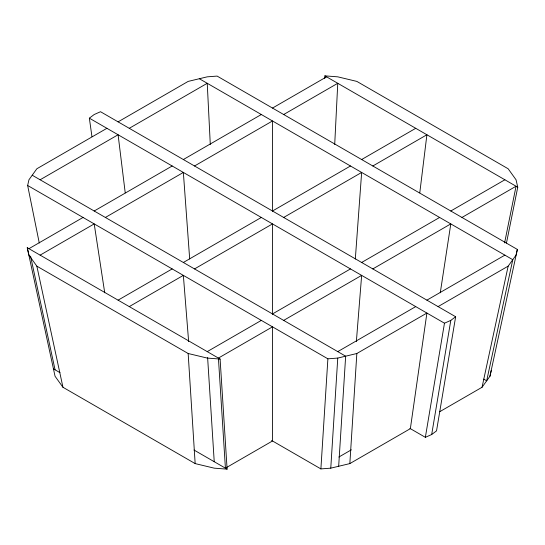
<?xml version="1.0" encoding="UTF-8"?>
<svg xmlns="http://www.w3.org/2000/svg" width="545" height="545" viewBox="0 0 545 545"><rect width="100%" height="100%" fill="white"/><g stroke="black" fill="none" stroke-linecap="round" stroke-linejoin="round"><path stroke-width="0.82" d="M324.766 78.412L324.895 75.864L337.764 76.838L356.839 81.403L508.151 168.766L516.054 179.782L517.75 187.208L506.462 243.056M334.705 144.486L337.764 83.29L283.673 114.518M327.886 358.821L337.764 358.072L356.839 353.507L426.905 313.055L410.358 428.656L349.842 463.597L330.767 468.162L320.889 468.911L327.886 358.821L27.645 185.477L28.946 179.782L36.849 168.766L106.915 128.307M330.767 468.162L337.764 358.072M338.67 466.268L345.659 356.185L32.216 175.218M349.842 463.597L356.839 353.507M355.32 258.991L361.648 172.438L283.673 217.455M356.362 341.565L361.648 275.375L283.673 320.392M419.773 192.855L426.905 134.758L372.821 165.987M440.278 292.788L450.797 223.906L372.821 268.923M409.881 428.384L425.359 437.322L444.475 323.199L450.797 320.392L455.647 316.747L100.525 111.718L94.203 114.518L89.353 118.17L91.948 136.666M425.359 437.322L431.681 434.522L450.797 320.392M455.647 316.747L436.531 430.87L431.681 434.522M504.602 242.913L516.054 186.233L461.969 217.455M439.76 411.686L482.046 387.27L508.151 266.151L516.054 255.135L517.355 249.433L217.114 76.089L207.236 76.838L188.161 81.403L118.095 121.855M482.046 387.27L489.948 376.254L517.355 249.433M489.948 376.254L491.249 370.552M40.119 179.782L118.095 134.758L125.227 192.855M129.267 128.307L207.236 83.29L210.295 144.486M28.946 248.684L83.031 217.455M94.203 211.004L172.179 165.987M183.352 159.535L261.328 114.518M272.5 108.067L326.584 76.838M40.119 255.135L94.203 223.906L104.722 292.788M105.383 217.455L183.352 172.438L189.68 258.991M194.524 165.987L272.5 120.97L272.5 211.201M118.095 300.152L172.179 268.923M183.352 262.472L261.328 217.455M272.5 211.004L350.476 165.987M361.648 159.535L415.733 128.307M129.267 306.603L183.352 275.375L188.638 341.565M194.524 268.923L272.5 223.906L272.5 314.158M207.236 351.62L261.328 320.392M272.5 313.94L350.476 268.923M361.648 262.472L439.617 217.455M450.797 211.004L504.881 179.782M218.416 358.072L272.5 326.843L272.5 440.973L225.412 468.162L218.47 358.917M337.764 351.62L415.733 306.603M426.905 300.152L504.881 255.135M438.085 306.603L508.151 266.151M338.861 457.037L351.361 449.816M220.105 359.053L207.236 358.072L188.161 353.507L36.849 266.151L28.946 255.135L27.25 247.703L220.105 359.053L227.102 469.136L214.233 468.162L195.158 463.597L62.954 387.27L55.052 376.254L27.25 247.703M324.895 75.864L517.75 187.208M199.341 78.732L512.784 259.699L486.678 380.819L483.728 379.116M89.353 118.17L444.475 323.199M271.587 440.442L320.889 468.911M53.355 368.829L59.984 372.651M193.972 450.013L227.102 469.136M36.849 266.151L62.954 387.27M30.554 256.15L55.052 369.803M27.645 185.477L39.267 242.995M207.618 357.547L214.233 461.71M188.161 353.507L195.158 463.597"/></g></svg>
